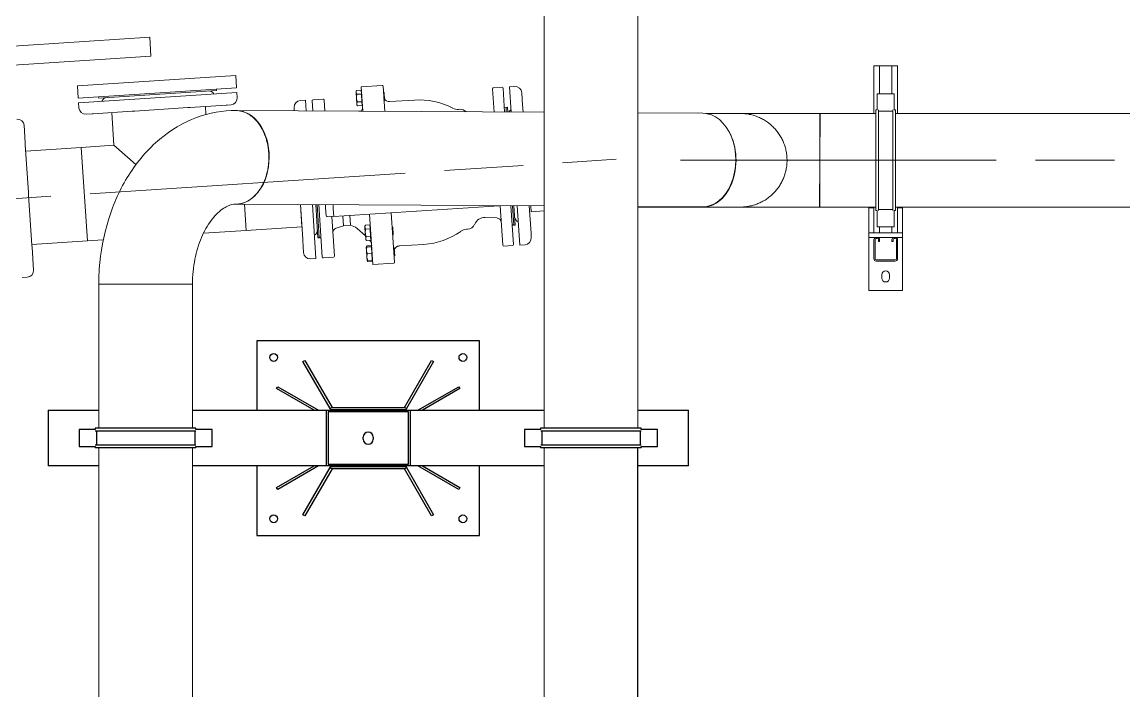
# Model space of a CAD drawing. Header units: millimetres. Extents: x 0 to 100323, y 0 to 59400.
# Drawn here: x 24095 to 26074, y 22611 to 23813 of the extents above; entities that cross this region are included whole.
import ezdxf

# ---------------------------------------------------------------- set-up
doc = ezdxf.new("R2010")
doc.units = ezdxf.units.MM
doc.header["$LTSCALE"] = 100
doc.linetypes.add('CHAIN', pattern=[0.3543, 0.2362, -0.0295, 0.0591, -0.0295])
doc.layers.add('Centerline', color=7, linetype='Continuous', lineweight=18)
doc.layers.add('Visible', color=7, linetype='Continuous', lineweight=25)
doc.layers.add('P_Biomass (BM)', color=150, linetype='Continuous', lineweight=18, true_color=0x007fff)

msp = doc.modelspace()

# ---------------------------------------------------------------- linework, layer by layer
at = {"layer": 'Centerline', "linetype": 'CHAIN', "ltscale": 23.990969}
msp.add_line((23369.2, 23449.2), (25162, 23566.7), dxfattribs=at)
at = {"layer": 'P_Biomass (BM)'}
for p, q in [((25032.5, 23083.4), (25032.5, 24986.6)), ((25200.8, 23083.4), (25200.8, 24986.6)), ((23822.3, 23753), (24324, 23785.9)), ((24326.2, 23752), (24324, 23785.9)), ((23824.5, 23719.1), (24326.2, 23752)), ((25628.8, 23734.4), (25624.8, 23734.4)), ((25624.8, 23649.1), (25624.8, 23734.4)), ((25628.8, 23734.4), (25630.9, 23734.4)), ((25634.9, 23734.4), (25630.9, 23734.4)), ((25634.9, 23734.4), (25657.2, 23734.4)), ((25634.9, 23684.4), (25634.9, 23734.4)), ((25661.2, 23734.4), (25657.2, 23734.4)), ((25657.2, 23684.4), (25657.2, 23734.4)), ((25661.2, 23734.4), (25663.3, 23734.4)), ((25667.3, 23734.4), (25663.3, 23734.4)), ((25667.3, 23649.1), (25667.3, 23734.4)), ((24478.8, 23717.4), (24194.4, 23698.7)), ((24480.2, 23695.4), (24478.8, 23717.4)), ((24195.8, 23676.8), (24194.4, 23698.7)), ((24480.2, 23695.4), (24195.8, 23676.8)), ((24443.8, 23693), (24444, 23690.5)), ((24741.5, 23699.5), (24704.1, 23697.1)), ((24704.1, 23697.1), (24707, 23653)), ((24743.1, 23698.1), (24746.1, 23652.8)), ((24942.6, 23651.6), (24939.8, 23693.5)), ((24957.2, 23696.1), (24941.2, 23695.1)), ((24958.8, 23694.7), (24961.6, 23651.5)), ((24970.2, 23697), (24979.7, 23697.6)), ((24973.2, 23651.5), (24970.2, 23697)), ((24196.4, 23668.3), (24480.8, 23686.9)), ((24232.3, 23679.2), (24232.4, 23676.7)), ((24232.4, 23676.7), (24444, 23690.5)), ((24480.8, 23686.9), (24481.4, 23677.4)), ((24604, 23673), (24594.5, 23672.3)), ((24604, 23673), (24605.2, 23653.6)), ((24616.8, 23653.5), (24615.6, 23671.7)), ((24617.4, 23673.8), (24635.4, 23675)), ((24637.5, 23673.2), (24638.8, 23653.4)), ((24694.6, 23688.5), (24695.6, 23690.4)), ((24694.6, 23688.5), (24694.8, 23686.9)), ((24694.8, 23686.9), (24695.4, 23676.5)), ((24695.4, 23676.5), (24696.1, 23666.1)), ((24703.7, 23690.9), (24695.6, 23690.4)), ((24704.2, 23684), (24696, 23683.5)), ((24703.7, 23690.9), (24704.2, 23684)), ((24703.9, 23688.1), (24704.7, 23688.1)), ((24704.2, 23684), (24705.1, 23670.2)), ((24744.9, 23686.5), (24743.8, 23687.5)), ((24744.9, 23686.5), (24745.8, 23673)), ((24745.8, 23673), (24745.1, 23672.2)), ((24799.4, 23673.2), (24755, 23670.3)), ((24993.2, 23674.7), (24992.4, 23686.4)), ((24993.2, 23674.7), (24993.3, 23672.6)), ((24994.7, 23651.3), (24993.3, 23672.6)), ((25630.8, 23684.4), (25630.8, 23655.3)), ((25661.3, 23684.4), (25630.8, 23684.4)), ((25661.3, 23655.3), (25661.3, 23684.4)), ((24196.4, 23668.3), (24197, 23658.8)), ((24222.8, 23648.5), (24292.8, 23653.1)), ((24297.3, 23653.4), (24292.8, 23653.1)), ((24297.3, 23653.4), (24392.4, 23659.6)), ((24396.8, 23659.9), (24392.4, 23659.6)), ((24396.8, 23659.9), (24461.4, 23664.1)), ((24424.9, 23647), (24424, 23661.7)), ((24463, 23664.2), (24461.4, 23664.1)), ((24463, 23664.2), (24470.2, 23664.7)), ((24479.7, 23654.3), (24479.7, 23654.3)), ((25032.5, 23651.1), (24479.7, 23654.3)), ((24583.3, 23659.6), (24583.4, 23657.8)), ((24583.5, 23656.9), (24583.4, 23657.8)), ((24583.5, 23656.9), (24583.7, 23653.7)), ((24696.1, 23666.1), (24696.2, 23664.5)), ((24696.2, 23664.5), (24697.4, 23662.7)), ((24705.1, 23670.2), (24697, 23669.7)), ((24705.5, 23663.3), (24697.4, 23662.7)), ((24704.4, 23653.4), (24699.4, 23653)), ((24705.1, 23670.2), (24705.5, 23663.3)), ((24705.3, 23666.1), (24706.1, 23666.2)), ((24880.8, 23656.5), (24878.8, 23656.4)), ((24964.2, 23659), (24961, 23660.5)), ((24964.1, 23660), (24966.6, 23660.1)), ((24964.6, 23651.5), (24964.1, 23660)), ((24967.2, 23651.5), (24966.6, 23660.1)), ((25628.3, 23655.3), (25628.3, 23474.6)), ((25630.8, 23655.3), (25628.3, 23655.3)), ((25633.3, 23655.3), (25633.3, 23474.6)), ((25633.3, 23653.3), (25658.8, 23653.3)), ((25658.8, 23655.3), (25658.8, 23474.6)), ((25663.8, 23655.3), (25661.3, 23655.3)), ((25663.8, 23655.3), (25663.8, 23474.6)), ((24209.8, 23647.6), (24220.8, 23648.3)), ((24222.8, 23648.5), (24220.8, 23648.3)), ((24259.9, 23591.9), (24256, 23650.6)), ((25317.7, 23649.5), (25200.8, 23650.2)), ((25384.7, 23649.1), (25323.2, 23649.1)), ((25384.7, 23649.1), (25527.7, 23649.1)), ((25527.2, 23480.8), (25528.1, 23649.1)), ((25527.7, 23649.1), (25527.7, 23480.8)), ((25528.1, 23649.1), (25628.3, 23649.1)), ((25663.8, 23649.1), (27628.3, 23649.1)), ((24100.4, 23596.1), (24098.3, 23627.8)), ((24100.4, 23596.1), (24100.6, 23592.9)), ((24106.3, 23507), (24100.6, 23592.9)), ((24101.4, 23581.5), (24201.2, 23588.1)), ((24201.2, 23588.1), (24259.9, 23591.9)), ((24201.2, 23588.1), (24212.2, 23420.1)), ((24212.2, 23420.1), (24201.2, 23588.1)), ((24259.9, 23591.9), (24299.4, 23557.3)), ((24106.3, 23507), (24106.6, 23502.2)), ((24112.5, 23412.4), (24106.6, 23502.2)), ((25032.5, 23482.8), (24478.7, 23486)), ((24497.5, 23438.8), (24494.5, 23485.9)), ((24494.5, 23485.9), (24497.6, 23438.8)), ((24594.7, 23485.3), (24598.8, 23423.3)), ((24594.7, 23485.3), (24597.3, 23445.4)), ((24616.3, 23485.2), (24622.6, 23388.6)), ((24622.3, 23485.2), (24626.2, 23425.4)), ((24624.8, 23485.2), (24628.7, 23425.5)), ((24634, 23391.3), (24627.8, 23485.2)), ((24639.6, 23485.1), (24640, 23479.3)), ((24640.9, 23465.4), (24640, 23479.3)), ((24653.8, 23477.8), (24653.4, 23485)), ((24653.8, 23477.8), (24654.8, 23463.8)), ((24654.8, 23463.8), (24951.6, 23483.3)), ((24958.3, 23412.1), (24953.6, 23483.3)), ((24972.7, 23483.2), (24977.3, 23413.3)), ((24978, 23448.4), (24975.7, 23483.1)), ((24980.5, 23448.6), (24978.2, 23483.1)), ((24988.8, 23412.6), (24984.2, 23483.1)), ((25009, 23434.2), (25005.8, 23483)), ((25009.2, 23472.4), (25008.4, 23483)), ((25009.2, 23472.4), (25032.5, 23473.9)), ((25316.8, 23481.2), (25200.8, 23481.9)), ((25200.8, 23480.8), (25241.2, 23480.8)), ((25241.2, 23481.6), (25241.2, 23480.8)), ((25241.7, 23480.8), (25241.7, 23481.6)), ((25241.7, 23480.8), (25317.6, 23480.8)), ((25317.6, 23480.8), (25384.7, 23480.8)), ((25384.7, 23480.8), (25527.7, 23480.8)), ((25527.2, 23480.8), (25628.3, 23480.8)), ((25616, 23479.2), (25616, 23434.4)), ((25624.8, 23479.2), (25616, 23479.2)), ((25624.8, 23434.4), (25624.8, 23480.8)), ((25628.3, 23474.6), (25630.8, 23474.6)), ((25630.8, 23474.6), (25630.8, 23445.4)), ((25633.3, 23476.6), (25658.8, 23476.6)), ((25661.3, 23445.4), (25661.3, 23474.6)), ((25661.3, 23474.6), (25663.8, 23474.6)), ((25663.8, 23480.8), (27628.3, 23480.8)), ((25667.3, 23434.4), (25667.3, 23480.8)), ((25676, 23479.2), (25667.3, 23479.2)), ((25676, 23434.4), (25676, 23479.2)), ((24643, 23463.6), (24654.7, 23464.3)), ((24651.2, 23464.1), (24655.9, 23392.8)), ((24672.4, 23447.4), (24671.2, 23464.9)), ((24683.3, 23465.7), (24684.5, 23448.2)), ((24719.1, 23468), (24725, 23377.7)), ((24758, 23470.6), (24763.9, 23381.8)), ((24926.8, 23462), (24947.9, 23461.2)), ((24420.6, 23433.8), (24497.6, 23438.8)), ((24497.5, 23438.8), (24597.3, 23445.4)), ((24672.4, 23447.4), (24658.7, 23443.1)), ((24672.4, 23447.4), (24684.5, 23448.2)), ((24696.5, 23442.4), (24711.6, 23429.1)), ((24710.5, 23446.4), (24711.5, 23448.3)), ((24710.5, 23446.4), (24710.6, 23444.8)), ((24710.6, 23444.8), (24711.3, 23434.4)), ((24711.3, 23434.4), (24712, 23424.1)), ((24719.6, 23448.9), (24711.5, 23448.3)), ((24720, 23442), (24711.9, 23441.4)), ((24719.6, 23448.9), (24720, 23442)), ((24719.8, 23446), (24720.6, 23446.1)), ((24720, 23442), (24720.9, 23428.1)), ((24760.8, 23444.5), (24759.7, 23445.4)), ((24760.8, 23444.5), (24761.6, 23430.9)), ((24894.9, 23441), (24893, 23440.9)), ((24977.9, 23449.4), (24975, 23447.5)), ((24978, 23448.4), (24980.5, 23448.6)), ((25009, 23434.2), (25009.1, 23432.6)), ((25616, 23434.4), (25676, 23434.4)), ((25616, 23426.4), (25616, 23434.4)), ((25630.8, 23445.4), (25661.3, 23445.4)), ((25634.9, 23434.4), (25634.9, 23445.4)), ((25657.2, 23434.4), (25657.2, 23445.4)), ((25676, 23426.4), (25676, 23434.4)), ((24112.4, 23413.6), (24212.2, 23420.1)), ((24212.2, 23420.1), (24240.6, 23422)), ((24599, 23420.6), (24598.8, 23423.3)), ((24599, 23420.6), (24600.4, 23399.1)), ((24628.7, 23425.5), (24626.2, 23425.4)), ((24628.6, 23426.5), (24631.7, 23425)), ((24712, 23424.1), (24712.1, 23422.5)), ((24712.1, 23422.5), (24713.3, 23420.7)), ((24720.9, 23428.1), (24712.8, 23427.6)), ((24721.4, 23421.2), (24713.3, 23420.7)), ((24720.9, 23428.1), (24721.4, 23421.2)), ((24721.2, 23424.1), (24722, 23424.1)), ((24761.6, 23430.9), (24760.7, 23429.9)), ((25009.5, 23426), (25009.1, 23432.6)), ((25616, 23426.4), (25628.8, 23426.4)), ((25616, 23426.4), (25616, 23331.2)), ((25624.8, 23422.4), (25624.8, 23387.9)), ((25626.8, 23387.9), (25626.8, 23422.4)), ((25630.9, 23426.4), (25628.8, 23426.4)), ((25628.8, 23424.4), (25630.9, 23424.4)), ((25630.9, 23426.4), (25661.2, 23426.4)), ((25632.9, 23422.4), (25632.9, 23418.9)), ((25632.9, 23418.9), (25634.9, 23418.9)), ((25634.9, 23418.9), (25634.9, 23422.4)), ((25657.2, 23422.4), (25657.2, 23418.9)), ((25657.2, 23418.9), (25659.2, 23418.9)), ((25659.2, 23418.9), (25659.2, 23422.4)), ((25663.3, 23426.4), (25661.2, 23426.4)), ((25661.2, 23424.4), (25663.3, 23424.4)), ((25663.3, 23426.4), (25676, 23426.4)), ((25665.3, 23422.4), (25665.3, 23387.9)), ((25667.3, 23387.9), (25667.3, 23422.4)), ((25676, 23331.2), (25676, 23426.4)), ((24112.5, 23412.4), (24112.7, 23408.8)), ((24115.4, 23367.7), (24112.7, 23408.8)), ((24713, 23409), (24713.9, 23410.9)), ((24713, 23409), (24713.4, 23403)), ((24713.4, 23403), (24714.1, 23391)), ((24722, 23411.4), (24713.9, 23410.9)), ((24722.2, 23409.6), (24714, 23409)), ((24722.9, 23397.6), (24714.8, 23397.1)), ((24722, 23411.4), (24722.2, 23409.6)), ((24722.2, 23409.6), (24722.9, 23397.6)), ((24722.2, 23408.6), (24723, 23408.6)), ((24722.9, 23397.6), (24723.7, 23385.6)), ((24763.2, 23407), (24762.4, 23407.7)), ((24763.2, 23407), (24764.1, 23393.5)), ((24816.4, 23413.8), (24772, 23410.9)), ((24975.9, 23411.7), (24959.9, 23410.7)), ((24988.8, 23412.6), (24998.3, 23413.2)), ((24622.6, 23388.6), (24613.1, 23387.9)), ((24636.1, 23389.4), (24654, 23390.6)), ((24714.1, 23391), (24714.5, 23385)), ((24714.5, 23385), (24715.7, 23383.2)), ((24723.7, 23385.6), (24715.6, 23385.1)), ((24723.8, 23383.8), (24715.7, 23383.2)), ((24723.7, 23386.6), (24724.5, 23386.7)), ((24723.7, 23385.6), (24723.8, 23383.8)), ((24762.5, 23380.2), (24725, 23377.7)), ((24764.1, 23393.5), (24763.2, 23392.4)), ((25663.3, 23385.9), (25628.8, 23385.9)), ((25628.8, 23383.9), (25663.3, 23383.9)), ((24115.4, 23367.7), (24115.4, 23367.4)), ((24115.4, 23367.3), (24115.4, 23367.4)), ((25639, 23353.2), (25639, 23359.2)), ((25653, 23359.2), (25653, 23353.2)), ((24094.7, 23354), (24104.2, 23354.6)), ((24257.1, 23342.1), (24232.5, 23342.1)), ((24232.5, 23341.2), (24232.5, 23083.4)), ((24400.8, 23342.1), (24257.1, 23342.1)), ((24400.8, 23341.2), (24400.8, 23083.4)), ((25616, 23331.2), (25676, 23331.2)), ((24232.5, 23047.9), (24232.5, 22514.2)), ((24400.8, 23047.9), (24400.8, 22514.2)), ((25032.5, 22513.8), (25032.5, 23047.9))]:
    msp.add_line(p, q, dxfattribs=at)
at = {"layer": 'P_Biomass (BM)', "linetype": 'CHAIN', "ltscale": 23.990969}
msp.add_line((25277.7, 23564.9), (27979.3, 23564.9), dxfattribs=at)
at = {"layer": 'P_Biomass (BM)'}
for centre, radius, start, end in [((24741.6, 23698), 1.5, 3.7506, 93.7506), ((24941.3, 23693.6), 1.5, 93.7506, 183.7506), ((24957.3, 23694.6), 1.5, 3.7506, 93.7506), ((24980.4, 23685.6), 12, 3.7506, 93.7506), ((24248.1, 23666.7), 11, 93.7506, 156.7149), ((24429.7, 23678.6), 11, 30.7863, 93.7506), ((24469.4, 23676.7), 12, 273.7506, 3.7506), ((24595.3, 23660.4), 12, 93.7506, 183.7506), ((24617.6, 23671.8), 2, 93.7506, 183.7506), ((24635.5, 23673), 2, 3.7506, 93.7506), ((24754.3, 23680.3), 10, 209.5926, 273.7506), ((24807.9, 23543.5), 130, 62.3267, 93.7506), ((24209, 23659.6), 12, 183.7506, 273.7506), ((24686.4, 23661.9), 20, 333.4992, 3.7506), ((24877.5, 23676.4), 20, 242.3267, 273.7506), ((24881.8, 23641.6), 15, 43.7315, 93.7506), ((24934.6, 23651.3), 8, 2.759, 3.7506), ((24978.5, 23645.9), 11, 120.7863, 149.463), ((24086.4, 23627), 12, 3.7506, 93.7506), ((24642.9, 23465.6), 2, 183.7506, 273.7506), ((24926.1, 23442), 20, 87.8821, 156.5477), ((24947.6, 23453.2), 8, 3.7506, 87.8821), ((24990.4, 23464.3), 11, 183.7506, 246.7149), ((24614.3, 23439.6), 11, 300.7863, 3.7506), ((24661.1, 23435.4), 8, 107.7869, 183.7506), ((24680, 23423.6), 25, 48.7506, 79.7144), ((24807.9, 23543.5), 130, 273.7506, 305.1745), ((24894.3, 23420.9), 20, 93.7506, 125.1745), ((24893.9, 23456), 15, 273.7506, 336.5477), ((24702.9, 23410.2), 20, 3.7506, 32.8687), ((24997.5, 23425.2), 12, 273.7506, 3.7506), ((25628.8, 23422.4), 4, 90, 180), ((25628.8, 23422.4), 2, 90, 180), ((25630.9, 23422.4), 4, 0, 90), ((25630.9, 23422.4), 2, 0, 90), ((25661.2, 23422.4), 4, 90, 180), ((25661.2, 23422.4), 2, 90, 180), ((25663.3, 23422.4), 4, 0, 90), ((25663.3, 23422.4), 2, 0, 90), ((24612.3, 23399.9), 12, 183.7506, 273.7506), ((24772.6, 23400.9), 10, 93.7506, 157.9087), ((24959.8, 23412.2), 1.5, 183.7506, 273.7506), ((24975.8, 23413.2), 1.5, 273.7506, 3.7506), ((24636, 23391.4), 2, 183.7506, 273.7506), ((24653.9, 23392.6), 2, 273.7506, 3.7506), ((24762.4, 23381.7), 1.5, 273.7506, 3.7506), ((25628.8, 23387.9), 4, 180, 270), ((25628.8, 23387.9), 2, 180, 270), ((25663.3, 23387.9), 4, 270, 0), ((25663.3, 23387.9), 2, 270, 0), ((24103.4, 23366.6), 12, 273.7506, 3.7506), ((25646, 23359.2), 7, 0, 180), ((25646, 23353.2), 7, 180, 0)]:
    msp.add_arc(centre, radius, start, end, dxfattribs=at)
for centre, major_axis, ratio, start_param, end_param in [((24479.2, 23570.2), (-0.5, -84.1), 0.707107, 0.000013, 3.141593), ((25317.2, 23565.3), (-0.5, -84.1), 0.707107, 0, 3.141593), ((25317.6, 23564.9), (0, -84.2), 0.707107, 6.183252, 8.503277), ((24316.6, 23342.1), (-84.1, 0.2), 0.002885, 3.86356, 7.132006), ((24316.6, 23342.1), (-81.5, 0.2), 0.002885, 3.861535, 7.134031)]:
    msp.add_ellipse(centre, major_axis=major_axis, ratio=ratio, start_param=start_param, end_param=end_param, dxfattribs=at)
for points, weights in [([(24695.6, 23690.4), (24694.6, 23688.5), (24694.8, 23686.9)], [1, 1.0379548493, 1]), ([(24694.8, 23686.9), (24694.9, 23685.3), (24696, 23683.5)], [1, 1.0379548493, 1]), ([(24696, 23683.5), (24695.2, 23679.7), (24695.4, 23676.5)], [1, 1.0379548493, 1]), ([(24695.4, 23676.5), (24695.6, 23673.3), (24697, 23669.7)], [1, 1.0379548493, 1]), ([(24697, 23669.7), (24696, 23667.7), (24696.1, 23666.1)], [1, 1.0379548493, 1]), ([(24696.1, 23666.1), (24696.2, 23664.5), (24697.4, 23662.7)], [1, 1.0379548493, 1]), ([(24711.5, 23448.3), (24710.5, 23446.4), (24710.6, 23444.8)], [1, 1.0379548493, 1]), ([(24710.6, 23444.8), (24710.7, 23443.2), (24711.9, 23441.4)], [1, 1.0379548493, 1]), ([(24711.9, 23441.4), (24711.1, 23437.6), (24711.3, 23434.4)], [1, 1.0379548493, 1]), ([(24711.3, 23434.4), (24711.5, 23431.2), (24712.8, 23427.6)], [1, 1.0379548493, 1]), ([(24712.8, 23427.6), (24711.9, 23425.7), (24712, 23424.1)], [1, 1.0379548493, 1]), ([(24712, 23424.1), (24712.1, 23422.5), (24713.3, 23420.7)], [1, 1.0379548493, 1]), ([(24713, 23409), (24713, 23409), (24714, 23409)], [1, 1.0379548493, 1]), ([(24713.9, 23410.9), (24713.4, 23409.9), (24713.2, 23409)], [1, 1.01965956375, 1.01895290532]), ([(24714, 23409), (24713.2, 23405.8), (24713.4, 23403)], [1, 1.0379548493, 1]), ([(24713.4, 23403), (24713.5, 23400.2), (24714.8, 23397.1)], [1, 1.0379548493, 1]), ([(24714.8, 23397.1), (24714, 23393.8), (24714.1, 23391)], [1, 1.0379548493, 1]), ([(24714.1, 23391), (24714.3, 23388.2), (24715.6, 23385.1)], [1, 1.0379548493, 1]), ([(24715.6, 23385.1), (24714.5, 23385), (24714.5, 23385)], [1, 1.0379548493, 1]), ([(24714.8, 23385), (24715.1, 23384.2), (24715.7, 23383.2)], [1.01895290532, 1.01965956375, 1])]:
    msp.add_rational_spline(points, weights, degree=2, dxfattribs=at)
for points, knots in [([(24745.1, 23672.2), (24745.1, 23672.2), (24745.1, 23672.2), (24745, 23672.2), (24745, 23672.3), (24744.8, 23672.6), (24744.8, 23672.9), (24744.8, 23673.3)], [2.2317186, 2.2317186, 2.2317186, 2.2317186, 2.2549429, 2.2549429, 2.4488197, 2.4488197, 2.6508871, 2.6508871, 2.6508871, 2.6508871]), ([(24993.3, 23672.6), (24993.3, 23672.8), (24993.3, 23673), (24993.3, 23673.7), (24993.2, 23674.1), (24993.2, 23674.5), (24993.2, 23674.6), (24993.2, 23674.7)], [-2.1952792, -2.1952792, -2.1952792, -2.1952792, -2.0993492, -2.0993492, -1.8229843, -1.8229843, -1.7097702, -1.7097702, -1.7097702, -1.7097702]), ([(24479.7, 23654.3), (24455.2, 23654.5), (24430.8, 23650), (24384.1, 23632.6), (24361.9, 23619.3), (24320.5, 23584.8), (24301.8, 23562.7), (24270.9, 23513.7), (24258.7, 23486.6), (24241.1, 23429.7), (24235.6, 23399.9), (24232.8, 23360.7), (24232.5, 23351.5), (24232.5, 23342.3)], [3.141593, 3.141593, 3.141593, 3.141593, 3.402765, 3.402765, 3.678185, 3.678185, 3.988743, 3.988743, 4.302903, 4.302903, 4.617062, 4.617062, 4.712389, 4.712389, 4.712389, 4.712389]), ([(24292.8, 23653.1), (24293, 23653.1), (24293.3, 23653.1), (24294.4, 23653.2), (24295.3, 23653.2), (24296.5, 23653.3), (24296.9, 23653.3), (24297.3, 23653.4)], [-2.1952792, -2.1952792, -2.1952792, -2.1952792, -2.0993492, -2.0993492, -1.8229843, -1.8229843, -1.7097702, -1.7097702, -1.7097702, -1.7097702]), ([(24392.4, 23659.6), (24392.7, 23659.6), (24393, 23659.6), (24394.2, 23659.7), (24395, 23659.8), (24396.2, 23659.8), (24396.5, 23659.9), (24396.8, 23659.9)], [-2.1952792, -2.1952792, -2.1952792, -2.1952792, -2.0993492, -2.0993492, -1.8229843, -1.8229843, -1.7097702, -1.7097702, -1.7097702, -1.7097702]), ([(24461.4, 23664.1), (24461.5, 23664.1), (24461.7, 23664.1), (24462.3, 23664.2), (24462.6, 23664.2), (24462.9, 23664.2), (24463, 23664.2), (24463, 23664.2)], [-2.1952792, -2.1952792, -2.1952792, -2.1952792, -2.0993492, -2.0993492, -1.8229843, -1.8229843, -1.7097702, -1.7097702, -1.7097702, -1.7097702]), ([(24478.6, 23654.3), (24480.5, 23654.3), (24482.4, 23654.2), (24486.3, 23653.7), (24488.3, 23653.3), (24492.2, 23652.1), (24494.1, 23651.5), (24497.9, 23649.8), (24499.7, 23648.9), (24503.1, 23646.9), (24504.8, 23645.8), (24508.3, 23643.2), (24510, 23641.7), (24513.4, 23638.6), (24515, 23636.9), (24518, 23633.3), (24519.4, 23631.5), (24522, 23627.8), (24523.3, 23625.8), (24525.8, 23621.5), (24527, 23619.3), (24529.2, 23614.6), (24530.2, 23612.1), (24532.1, 23607.2), (24532.9, 23604.8), (24534.3, 23600), (24535, 23597.4), (24536.1, 23592.1), (24536.6, 23589.4), (24537.4, 23583.8), (24537.7, 23581), (24538, 23575.5), (24538.1, 23572.8), (24538.1, 23567.6), (24538, 23564.9), (24537.7, 23559.3), (24537.4, 23556.5), (24536.6, 23551), (24536.1, 23548.2), (24535, 23542.9), (24534.3, 23540.4), (24532.9, 23535.6), (24532.1, 23533.1), (24530.2, 23528.2), (24529.2, 23525.8), (24527, 23521.1), (24525.8, 23518.8), (24523.3, 23514.5), (24522, 23512.5), (24519.4, 23508.8), (24518, 23507), (24515, 23503.5), (24513.4, 23501.8), (24510, 23498.6), (24508.3, 23497.2), (24504.8, 23494.6), (24503.1, 23493.4), (24499.7, 23491.4), (24497.9, 23490.5), (24494.1, 23488.9), (24492.2, 23488.2), (24488.3, 23487.1), (24486.3, 23486.7), (24482.4, 23486.1), (24480.5, 23486), (24478.6, 23486), (24478.6, 23486), (24478.6, 23486)], [0, 0, 0, 0, 0.778894, 0.778894, 1.557787, 1.557787, 2.336681, 2.336681, 3.115575, 3.115575, 3.894469, 3.894469, 4.673363, 4.673363, 5.452256, 5.452256, 6.23115, 6.23115, 7.010044, 7.010044, 7.788938, 7.788938, 8.567831, 8.567831, 9.346725, 9.346725, 10.125619, 10.125619, 10.904513, 10.904513, 11.683407, 11.683407, 12.462301, 12.462301, 13.241195, 13.241195, 14.020089, 14.020089, 14.798982, 14.798982, 15.577876, 15.577876, 16.35677, 16.35677, 17.135664, 17.135664, 17.914558, 17.914558, 18.693452, 18.693452, 19.472346, 19.472346, 20.25124, 20.25124, 21.030133, 21.030133, 21.809027, 21.809027, 22.587921, 22.587921, 23.366815, 23.366815, 24.145708, 24.145708, 24.924602, 24.924602, 24.931113, 24.931113, 24.931113, 24.931113]), ([(24583.4, 23657.8), (24583.4, 23657.8), (24583.4, 23657.8), (24583.4, 23657.7), (24583.4, 23657.6), (24583.5, 23657.2), (24583.5, 23657), (24583.5, 23656.9)], [-2.1952792, -2.1952792, -2.1952792, -2.1952792, -2.0993492, -2.0993492, -1.8229843, -1.8229843, -1.7097702, -1.7097702, -1.7097702, -1.7097702]), ([(24220.8, 23648.3), (24220.9, 23648.3), (24220.9, 23648.3), (24221.3, 23648.4), (24221.7, 23648.4), (24222.4, 23648.4), (24222.6, 23648.5), (24222.8, 23648.5)], [-2.1952792, -2.1952792, -2.1952792, -2.1952792, -2.0993492, -2.0993492, -1.8229843, -1.8229843, -1.7097702, -1.7097702, -1.7097702, -1.7097702]), ([(25384.7, 23649.1), (25384.8, 23649.1), (25385, 23649.1), (25387.8, 23649.1), (25390.5, 23648.9), (25396, 23648.4), (25398.8, 23647.9), (25404.3, 23646.8), (25407.1, 23646.1), (25412.4, 23644.4), (25414.9, 23643.5), (25419.7, 23641.5), (25422.2, 23640.3), (25427.1, 23637.7), (25429.5, 23636.2), (25434.2, 23633.1), (25436.4, 23631.3), (25440.7, 23627.8), (25442.7, 23625.9), (25446.3, 23622.3), (25448.2, 23620.2), (25451.7, 23615.9), (25453.3, 23613.7), (25456.5, 23608.9), (25457.9, 23606.5), (25460.5, 23601.6), (25461.6, 23599.1), (25463.6, 23594.3), (25464.5, 23591.7), (25466.1, 23586.4), (25466.8, 23583.7), (25467.8, 23578.1), (25468.2, 23575.3), (25468.7, 23569.8), (25468.8, 23567.1), (25468.8, 23564.5)], [37.338488, 37.338488, 37.338488, 37.338488, 37.386902, 37.386902, 38.165795, 38.165795, 38.944689, 38.944689, 39.723583, 39.723583, 40.502477, 40.502477, 41.281371, 41.281371, 42.060264, 42.060264, 42.839158, 42.839158, 43.618052, 43.618052, 44.396946, 44.396946, 45.17584, 45.17584, 45.954733, 45.954733, 46.733627, 46.733627, 47.512521, 47.512521, 48.291415, 48.291415, 49.070308, 49.070308, 49.849202, 49.849202, 49.849202, 49.849202]), ([(24100.6, 23592.9), (24100.6, 23593.1), (24100.6, 23593.4), (24100.5, 23594.3), (24100.5, 23595), (24100.4, 23595.7), (24100.4, 23595.9), (24100.4, 23596.1)], [-2.1952792, -2.1952792, -2.1952792, -2.1952792, -2.0993492, -2.0993492, -1.8229843, -1.8229843, -1.7097702, -1.7097702, -1.7097702, -1.7097702]), ([(25468.8, 23564.5), (25468.8, 23561.9), (25468.7, 23559.1), (25468.1, 23553.6), (25467.7, 23550.8), (25466.5, 23545.3), (25465.8, 23542.5), (25464.2, 23537.2), (25463.2, 23534.7), (25461.2, 23529.9), (25460.1, 23527.4), (25457.4, 23522.6), (25456, 23520.1), (25452.8, 23515.4), (25451.1, 23513.2), (25447.5, 23508.9), (25445.7, 23506.9), (25442, 23503.3), (25440, 23501.4), (25435.7, 23497.9), (25433.4, 23496.3), (25428.7, 23493.1), (25426.2, 23491.7), (25421.3, 23489.1), (25418.8, 23488), (25414, 23486), (25411.5, 23485.1), (25406.1, 23483.5), (25403.4, 23482.9), (25397.8, 23481.8), (25395, 23481.4), (25389.7, 23480.9), (25387.1, 23480.8), (25384.7, 23480.8)], [0, 0, 0, 0, 0.778894, 0.778894, 1.557788, 1.557788, 2.336681, 2.336681, 3.115575, 3.115575, 3.894469, 3.894469, 4.673363, 4.673363, 5.452256, 5.452256, 6.23115, 6.23115, 7.010044, 7.010044, 7.788938, 7.788938, 8.567831, 8.567831, 9.346725, 9.346725, 10.125619, 10.125619, 10.904513, 10.904513, 11.683407, 11.683407, 12.413887, 12.413887, 12.413887, 12.413887]), ([(24106.6, 23502.2), (24106.6, 23502.5), (24106.5, 23502.9), (24106.4, 23504.1), (24106.4, 23505), (24106.3, 23506.3), (24106.3, 23506.7), (24106.3, 23507)], [-2.1952792, -2.1952792, -2.1952792, -2.1952792, -2.0993492, -2.0993492, -1.8229843, -1.8229843, -1.7097702, -1.7097702, -1.7097702, -1.7097702]), ([(24478.6, 23486), (24474.1, 23486), (24469.6, 23485.2), (24458.1, 23480), (24451.2, 23475.4), (24437.6, 23461.5), (24431, 23452.9), (24419.4, 23432.3), (24414.4, 23420.4), (24406.4, 23394.3), (24403.5, 23380), (24401.2, 23357.5), (24400.8, 23349.7), (24400.8, 23341.9)], [3.14488, 3.14488, 3.14488, 3.14488, 3.455752, 3.455752, 3.769911, 3.769911, 4.045478, 4.045478, 4.308514, 4.308514, 4.574011, 4.574011, 4.712389, 4.712389, 4.712389, 4.712389]), ([(24478.7, 23486), (24478.7, 23486), (24478.7, 23486), (24478.7, 23486), (24478.7, 23486), (24478.7, 23486), (24478.7, 23486), (24478.6, 23486), (24478.6, 23486), (24478.6, 23486), (24478.6, 23486), (24478.6, 23486)], [6.279105593, 6.279105593, 6.279105593, 6.279105593, 6.279769353, 6.279769353, 6.280433114, 6.280433114, 6.281096874, 6.281096874, 6.281760635, 6.281760635, 6.282424396, 6.282424396, 6.282424396, 6.282424396]), ([(25009.1, 23432.6), (25009.1, 23432.7), (25009.1, 23432.7), (25009, 23433), (25009, 23433.3), (25009, 23433.8), (25009, 23434), (25009, 23434.2)], [-2.1952792, -2.1952792, -2.1952792, -2.1952792, -2.0993492, -2.0993492, -1.8229843, -1.8229843, -1.7097702, -1.7097702, -1.7097702, -1.7097702]), ([(24598.8, 23423.3), (24598.8, 23423), (24598.8, 23422.8), (24598.9, 23422), (24598.9, 23421.4), (24598.9, 23420.9), (24599, 23420.7), (24599, 23420.6)], [-2.1952792, -2.1952792, -2.1952792, -2.1952792, -2.0993492, -2.0993492, -1.8229843, -1.8229843, -1.7097702, -1.7097702, -1.7097702, -1.7097702]), ([(24112.7, 23408.8), (24112.7, 23409), (24112.7, 23409.2), (24112.6, 23410), (24112.6, 23410.7), (24112.5, 23411.8), (24112.5, 23412.1), (24112.5, 23412.4)], [-2.1952792, -2.1952792, -2.1952792, -2.1952792, -2.0993492, -2.0993492, -1.8229843, -1.8229843, -1.7097702, -1.7097702, -1.7097702, -1.7097702]), ([(24762.2, 23406.6), (24762.2, 23407), (24762.2, 23407.3), (24762.3, 23407.7), (24762.4, 23407.8), (24762.4, 23407.7)], [1.4481676, 1.4481676, 1.4481676, 1.4481676, 1.6622591, 1.6622591, 1.8868195, 1.8868195, 1.8868195, 1.8868195]), ([(24115.4, 23367.4), (24115.4, 23367.4), (24115.4, 23367.3), (24115.4, 23367.2), (24115.4, 23367.3), (24115.4, 23367.5), (24115.4, 23367.6), (24115.4, 23367.7)], [-2.1952792, -2.1952792, -2.1952792, -2.1952792, -2.0993492, -2.0993492, -1.8229843, -1.8229843, -1.7097702, -1.7097702, -1.7097702, -1.7097702]), ([(24232.5, 23342.1), (24232.5, 23342), (24232.5, 23342), (24232.5, 23341.8), (24232.5, 23341.8), (24232.5, 23341.7), (24232.5, 23341.6), (24232.5, 23341.5), (24232.5, 23341.4), (24232.5, 23341.3), (24232.5, 23341.2), (24232.5, 23341.2)], [1.567633441, 1.567633441, 1.567633441, 1.567633441, 1.568266018, 1.568266018, 1.568898595, 1.568898595, 1.569531172, 1.569531172, 1.57016375, 1.57016375, 1.570796327, 1.570796327, 1.570796327, 1.570796327]), ([(24400.8, 23342.1), (24400.8, 23342), (24400.8, 23342), (24400.8, 23341.8), (24400.8, 23341.8), (24400.8, 23341.7), (24400.8, 23341.6), (24400.8, 23341.5), (24400.8, 23341.4), (24400.8, 23341.3), (24400.8, 23341.2), (24400.8, 23341.2)], [1.565412728, 1.565412728, 1.565412728, 1.565412728, 1.566489448, 1.566489448, 1.567566167, 1.567566167, 1.568642887, 1.568642887, 1.569719607, 1.569719607, 1.570796327, 1.570796327, 1.570796327, 1.570796327])]:
    msp.add_open_spline(points, degree=3, knots=knots, dxfattribs=at)
msp.add_open_spline([(24759.7, 23445.4), (24759.7, 23445.4), (24759.7, 23445.4), (24759.7, 23445.4)], degree=3, dxfattribs=at)
at = {"layer": 'Visible'}
for p, q in [((24516.6, 23240.6), (24516.6, 23115.6)), ((24916.6, 23240.6), (24516.6, 23240.6)), ((24916.6, 23115.6), (24916.6, 23240.6)), ((24599.3, 23203.2), (24602.8, 23205.2)), ((24648.2, 23118.6), (24599.3, 23203.2)), ((24602.8, 23205.2), (24651.6, 23120.6)), ((24781.6, 23120.6), (24830.5, 23205.2)), ((24833.9, 23203.2), (24785.1, 23118.6)), ((24830.5, 23205.2), (24833.9, 23203.2)), ((24552, 23154.5), (24554, 23157.9)), ((24554, 23157.9), (24627.3, 23115.6)), ((24805.9, 23115.6), (24879.2, 23157.9)), ((24879.2, 23157.9), (24881.2, 23154.5)), ((24619.3, 23115.6), (24552, 23154.5)), ((24881.2, 23154.5), (24813.9, 23115.6)), ((24651.6, 23120.6), (24648.2, 23118.6)), ((24649.3, 23116.6), (24648.2, 23118.6)), ((24651.6, 23120.6), (24781.6, 23120.6)), ((24785.1, 23118.6), (24781.6, 23120.6)), ((24785.1, 23118.6), (24783.9, 23116.6)), ((24141.6, 23115.6), (24141.6, 23015.6)), ((24141.6, 23115.6), (24232.5, 23115.6)), ((24400.8, 23115.6), (24641.6, 23115.6)), ((24641.6, 23115.6), (24791.6, 23115.6)), ((24641.6, 23015.6), (24641.6, 23115.6)), ((24644.6, 23112.6), (24644.6, 23018.6)), ((24788.6, 23112.6), (24644.6, 23112.6)), ((24783.9, 23116.6), (24649.3, 23116.6)), ((24788.6, 23018.6), (24788.6, 23112.6)), ((24791.6, 23115.6), (24791.6, 23015.6)), ((24791.6, 23115.6), (25032.5, 23115.6)), ((25200.8, 23115.6), (25291.6, 23115.6)), ((25291.6, 23015.6), (25291.6, 23115.6)), ((24226.3, 23080.9), (24197.1, 23080.9)), ((24197.1, 23080.9), (24197.1, 23050.4)), ((24407, 23083.4), (24226.2, 23083.4)), ((24226.2, 23083.4), (24226.2, 23080.9)), ((24407, 23078.4), (24226.3, 23078.4)), ((24228.3, 23078.4), (24228.3, 23052.9)), ((24405, 23078.4), (24405, 23052.9)), ((24407, 23080.9), (24407, 23083.4)), ((24436.1, 23080.9), (24407, 23080.9)), ((24436.1, 23050.4), (24436.1, 23080.9)), ((25026.3, 23080.9), (24997.1, 23080.9)), ((24997.1, 23080.9), (24997.1, 23050.4)), ((25207, 23083.4), (25026.2, 23083.4)), ((25026.2, 23083.4), (25026.2, 23080.9)), ((25207, 23078.4), (25026.3, 23078.4)), ((25028.3, 23078.4), (25028.3, 23052.9)), ((25205, 23078.4), (25205, 23052.9)), ((25207, 23080.9), (25207, 23083.4)), ((25236.1, 23080.9), (25207, 23080.9)), ((25236.1, 23050.4), (25236.1, 23080.9)), ((24707.6, 23063.6), (24707.6, 23067.6)), ((24725.6, 23067.6), (24725.6, 23063.6)), ((24197.1, 23050.4), (24226.3, 23050.4)), ((24226.2, 23050.4), (24226.2, 23047.9)), ((24407, 23047.9), (24226.2, 23047.9)), ((24407, 23052.9), (24226.3, 23052.9)), ((24407, 23050.4), (24436.1, 23050.4)), ((24407, 23047.9), (24407, 23050.4)), ((24997.1, 23050.4), (25026.3, 23050.4)), ((25026.2, 23050.4), (25026.2, 23047.9)), ((25207, 23047.9), (25026.2, 23047.9)), ((25207, 23052.9), (25026.3, 23052.9)), ((25200.8, 22513.8), (25200.8, 23047.9)), ((25207, 23050.4), (25236.1, 23050.4)), ((25207, 23047.9), (25207, 23050.4)), ((24644.6, 23018.6), (24788.6, 23018.6)), ((24232.5, 23015.6), (24141.6, 23015.6)), ((24641.6, 23015.6), (24400.8, 23015.6)), ((24516.6, 23015.6), (24516.6, 22890.6)), ((24552, 22976.8), (24619.3, 23015.6)), ((24627.3, 23015.6), (24554, 22973.3)), ((24599.3, 22928), (24648.2, 23012.6)), ((24651.6, 23010.6), (24602.8, 22926)), ((24791.6, 23015.6), (24641.6, 23015.6)), ((24648.2, 23012.6), (24649.3, 23014.6)), ((24648.2, 23012.6), (24651.6, 23010.6)), ((24649.3, 23014.6), (24783.9, 23014.6)), ((24781.6, 23010.6), (24651.6, 23010.6)), ((24781.6, 23010.6), (24785.1, 23012.6)), ((24830.5, 22926), (24781.6, 23010.6)), ((24783.9, 23014.6), (24785.1, 23012.6)), ((24785.1, 23012.6), (24833.9, 22928)), ((25032.5, 23015.6), (24791.6, 23015.6)), ((24879.2, 22973.3), (24805.9, 23015.6)), ((24813.9, 23015.6), (24881.2, 22976.8)), ((24916.6, 22890.6), (24916.6, 23015.6)), ((25291.6, 23015.6), (25200.8, 23015.6)), ((24554, 22973.3), (24552, 22976.8)), ((24881.2, 22976.8), (24879.2, 22973.3)), ((24602.8, 22926), (24599.3, 22928)), ((24833.9, 22928), (24830.5, 22926)), ((24516.6, 22890.6), (24916.6, 22890.6))]:
    msp.add_line(p, q, dxfattribs=at)
for centre in [(24546.6, 23210.6), (24886.6, 23210.6), (24546.6, 22920.6), (24886.6, 22920.6)]:
    msp.add_circle(centre, 7, dxfattribs=at)
for centre, start, end in [((24716.6, 23067.6), 0, 180), ((24716.6, 23063.6), 180, 0)]:
    msp.add_arc(centre, 9, start, end, dxfattribs=at)

doc.saveas('drawing.dxf')
